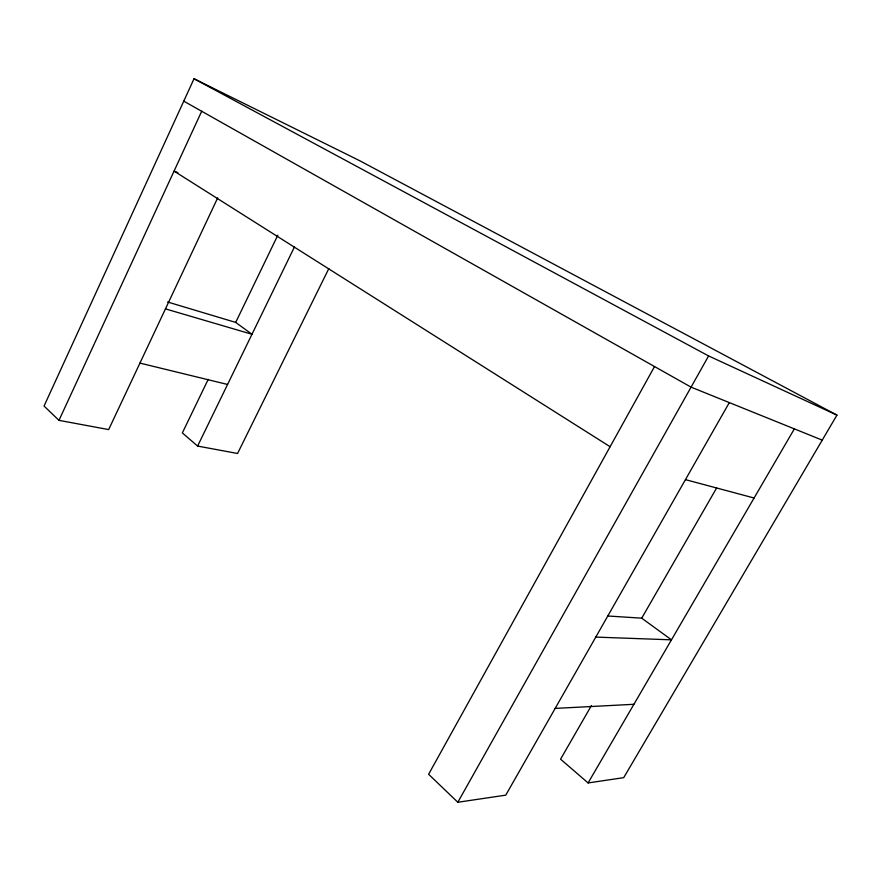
<?xml version="1.0" encoding="UTF-8"?>
<svg xmlns="http://www.w3.org/2000/svg" width="881" height="881" viewBox="0 0 881 881"><rect width="100%" height="100%" fill="white"/><g stroke="black" fill="none" stroke-linecap="round" stroke-linejoin="round"><path stroke-width="1.32" d="M591.448 705.527L560.569 759.18L588.101 782.934L623.715 777.648L836.95 415.116L359.514 160.617L194.029 78.739L44.05 406.053L58.983 420.358L108.671 429.576L217.706 197.829M58.983 420.358L201.694 111.259M208.224 379.326L182.345 432.912L197.608 446.072L237.573 453.484L328.8 268.628M165.463 308.879L251.977 334.273L235.701 322.413L277.801 235.205M197.608 446.072L294.43 246.988M654.528 366.551L428.618 774.278L457.834 802.261L505.771 795.147L729.314 402.606M457.834 802.261L708.599 355.935L836.95 415.116M607.835 615.995L641.72 618.165L716.616 487.986M588.101 782.934L794.354 428.882M555.173 708.401L633.913 704.293M595.776 637.095L671.465 639.837L641.72 618.165M139.947 363.104L227.573 384.468M685.451 479.638L754.081 498.007M167.566 301.985L235.701 322.413M822.226 440.137L691.067 387.144L183.755 101.15M177.852 172.654L174.064 171.101L610.104 446.711M194.029 78.739L708.599 355.935"/></g></svg>
